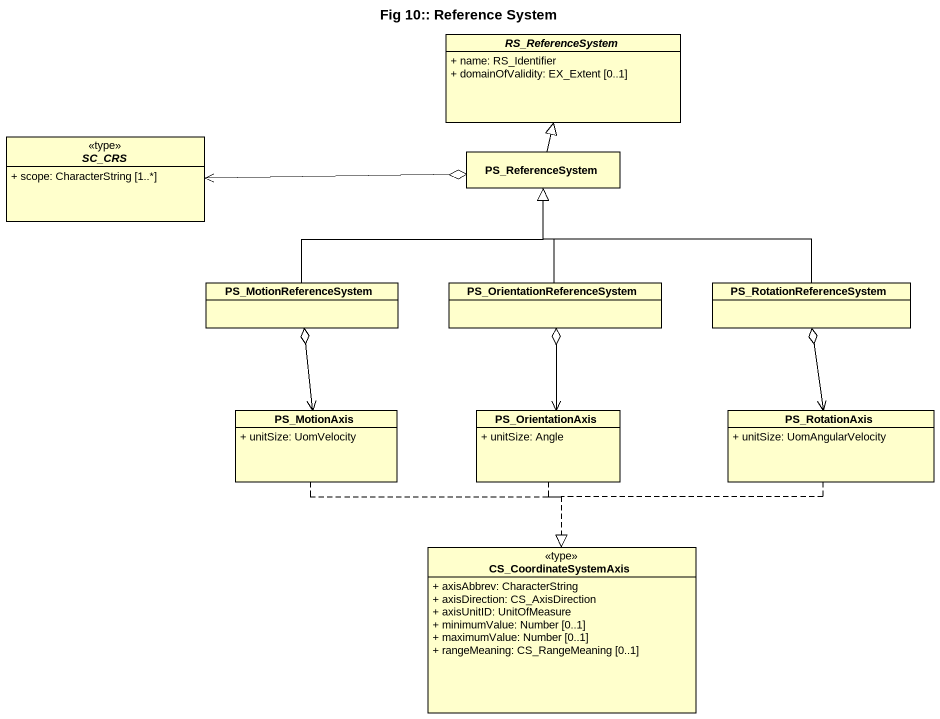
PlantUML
@startuml
title Fig 10:: Reference System
hide circle
hide empty members
skinparam classAttributeIconSize 0
abstract class RS_ReferenceSystem {
  + name: RS_Identifier
  + domainOfValidity: EX_Extent [0..1]
}
abstract class SC_CRS <<type>> {
  + scope: CharacterString [1..*]
}
class PS_ReferenceSystem
class PS_MotionReferenceSystem
class "PS_OrientationReferenceSystem" as PS_OrientationReferenceSyste
class PS_RotationReferenceSystem
class PS_MotionAxis {
  + unitSize: UomVelocity
}
class PS_OrientationAxis {
  + unitSize: Angle
}
class PS_RotationAxis {
  + unitSize: UomAngularVelocity
}
class CS_CoordinateSystemAxis <<type>> {
  + axisAbbrev: CharacterString
  + axisDirection: CS_AxisDirection
  + axisUnitID: UnitOfMeasure
  + minimumValue: Number [0..1]
  + maximumValue: Number [0..1]
  + rangeMeaning: CS_RangeMeaning [0..1]
}
PS_ReferenceSystem -up-|> RS_ReferenceSystem
PS_ReferenceSystem o-left-> SC_CRS
PS_MotionReferenceSystem -right-|> PS_ReferenceSystem
PS_OrientationReferenceSyste -up-|> PS_ReferenceSystem
PS_OrientationReferenceSyste o--> PS_OrientationAxis
PS_RotationReferenceSystem -left-|> PS_ReferenceSystem
PS_RotationReferenceSystem o--> PS_RotationAxis
PS_MotionAxis <-up-o PS_MotionReferenceSystem
PS_MotionAxis ..|> CS_CoordinateSystemAxis
PS_OrientationAxis ..|> CS_CoordinateSystemAxis
PS_RotationAxis ..|> CS_CoordinateSystemAxis
@enduml
